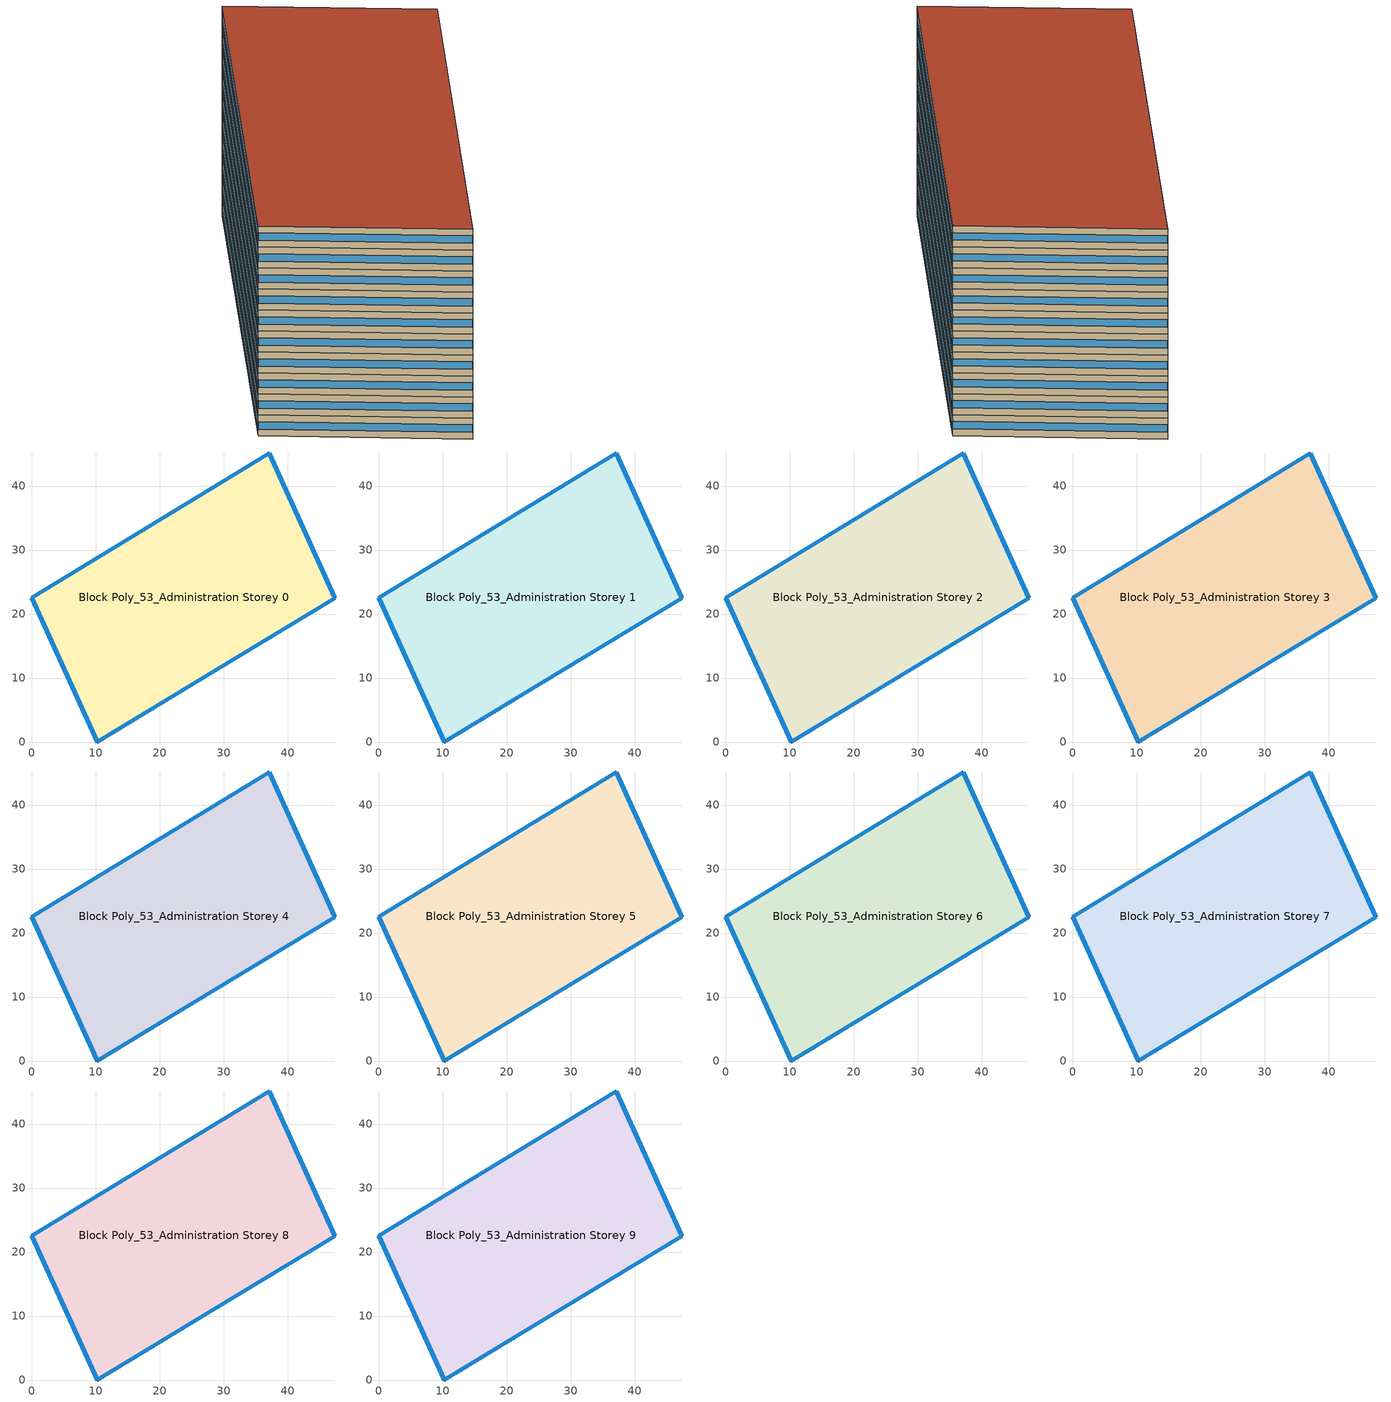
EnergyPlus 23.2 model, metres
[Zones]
Block Poly_53_Administration Storey 0
 floor ground (HSCWZ_Public&Industrial_2015_FloorGround): 37.15,45.17 47.39,22.5 10.25,0 0,22.55 z0
 wall outside (HSCWZ_Public&Industrial_2015_ExtWall): 0,22.55 10.25,0 47.39,22.5 37.15,45.17 0,22.55 z0:3
 window (HSCWZ_Public&Industrial_2015_Win): 0.01,22.54 10.24,0.01 / 10.26,0.01 47.37,22.49 / 47.38,22.52 37.15,45.15 / 37.13,45.15 0.02,22.56 z0.98:2.02
Block Poly_53_Administration Storey 1
 floor to Block Poly_53_Administration Storey 0 (HSCWZ_Public&Industrial_2015_FloorSlab): 37.15,45.17 47.39,22.5 10.25,0 0,22.55 z3
 wall outside (HSCWZ_Public&Industrial_2015_ExtWall): 0,22.55 10.25,0 47.39,22.5 37.15,45.17 0,22.55 z3:6
 window (HSCWZ_Public&Industrial_2015_Win): 0.01,22.54 10.24,0.01 / 10.26,0.01 47.37,22.49 / 47.38,22.52 37.15,45.15 / 37.13,45.15 0.02,22.56 z3.98:5.03
Block Poly_53_Administration Storey 2
 floor to Block Poly_53_Administration Storey 1 (HSCWZ_Public&Industrial_2015_FloorSlab): 37.15,45.17 47.39,22.5 10.25,0 0,22.55 z6
 wall outside (HSCWZ_Public&Industrial_2015_ExtWall): 0,22.55 10.25,0 47.39,22.5 37.15,45.17 0,22.55 z6:9
 window (HSCWZ_Public&Industrial_2015_Win): 0.01,22.54 10.24,0.01 / 10.26,0.01 47.37,22.49 / 47.38,22.52 37.15,45.15 / 37.13,45.15 0.02,22.56 z6.97:8.03
Block Poly_53_Administration Storey 3
 floor to Block Poly_53_Administration Storey 2 (HSCWZ_Public&Industrial_2015_FloorSlab): 37.15,45.17 47.39,22.5 10.25,0 0,22.55 z9
 wall outside (HSCWZ_Public&Industrial_2015_ExtWall): 0,22.55 10.25,0 47.39,22.5 37.15,45.17 0,22.55 z9:12
 window (HSCWZ_Public&Industrial_2015_Win): 0.01,22.54 10.24,0.01 / 10.26,0.01 47.37,22.49 / 47.38,22.52 37.15,45.15 / 37.13,45.15 0.02,22.56 z9.97:11.03
Block Poly_53_Administration Storey 4
 floor to Block Poly_53_Administration Storey 3 (HSCWZ_Public&Industrial_2015_FloorSlab): 37.15,45.17 47.39,22.5 10.25,0 0,22.55 z12
 wall outside (HSCWZ_Public&Industrial_2015_ExtWall): 0,22.55 10.25,0 47.39,22.5 37.15,45.17 0,22.55 z12:15
 window (HSCWZ_Public&Industrial_2015_Win): 0.01,22.54 10.24,0.01 / 10.26,0.01 47.37,22.49 / 47.38,22.52 37.15,45.15 / 37.13,45.15 0.02,22.56 z12.97:14.03
Block Poly_53_Administration Storey 5
 floor to Block Poly_53_Administration Storey 4 (HSCWZ_Public&Industrial_2015_FloorSlab): 37.15,45.17 47.39,22.5 10.25,0 0,22.55 z15
 wall outside (HSCWZ_Public&Industrial_2015_ExtWall): 0,22.55 10.25,0 47.39,22.5 37.15,45.17 0,22.55 z15:18
 window (HSCWZ_Public&Industrial_2015_Win): 0.01,22.54 10.24,0.01 / 10.26,0.01 47.37,22.49 / 47.38,22.52 37.15,45.15 / 37.13,45.15 0.02,22.56 z15.97:17.02
Block Poly_53_Administration Storey 6
 floor to Block Poly_53_Administration Storey 5 (HSCWZ_Public&Industrial_2015_FloorSlab): 37.15,45.17 47.39,22.5 10.25,0 0,22.55 z18
 wall outside (HSCWZ_Public&Industrial_2015_ExtWall): 0,22.55 10.25,0 47.39,22.5 37.15,45.17 0,22.55 z18:21
 window (HSCWZ_Public&Industrial_2015_Win): 0.01,22.54 10.24,0.01 / 10.26,0.01 47.37,22.49 / 47.38,22.52 37.15,45.15 / 37.13,45.15 0.02,22.56 z18.98:20.02
Block Poly_53_Administration Storey 7
 floor to Block Poly_53_Administration Storey 6 (HSCWZ_Public&Industrial_2015_FloorSlab): 37.15,45.17 47.39,22.5 10.25,0 0,22.55 z21
 wall outside (HSCWZ_Public&Industrial_2015_ExtWall): 0,22.55 10.25,0 47.39,22.5 37.15,45.17 0,22.55 z21:24
 window (HSCWZ_Public&Industrial_2015_Win): 0.01,22.54 10.24,0.01 / 10.26,0.01 47.37,22.49 / 47.38,22.52 37.15,45.15 / 37.13,45.15 0.02,22.56 z21.98:23.02
Block Poly_53_Administration Storey 8
 floor to Block Poly_53_Administration Storey 7 (HSCWZ_Public&Industrial_2015_FloorSlab): 37.15,45.17 47.39,22.5 10.25,0 0,22.55 z24
 wall outside (HSCWZ_Public&Industrial_2015_ExtWall): 0,22.55 10.25,0 47.39,22.5 37.15,45.17 0,22.55 z24:27
 window (HSCWZ_Public&Industrial_2015_Win): 0.01,22.54 10.24,0.01 / 10.26,0.01 47.37,22.49 / 47.38,22.52 37.15,45.15 / 37.13,45.15 0.02,22.56 z24.98:26.02
Block Poly_53_Administration Storey 9
 floor to Block Poly_53_Administration Storey 8 (HSCWZ_Public&Industrial_2015_FloorSlab): 37.15,45.17 47.39,22.5 10.25,0 0,22.55 z27
 wall outside (HSCWZ_Public&Industrial_2015_ExtWall): 0,22.55 10.25,0 47.39,22.5 37.15,45.17 0,22.55 z27:30
 window (HSCWZ_Public&Industrial_2015_Win): 0.01,22.54 10.24,0.01 / 10.26,0.01 47.37,22.49 / 47.38,22.52 37.15,45.15 / 37.13,45.15 0.02,22.56 z27.98:29.02
 roof outside (HSCWZ_Public&Industrial_2015_Roof): 47.39,22.5 37.15,45.17 0,22.55 10.25,0 z30
[BUILDING]
shang4hai3shi4_Administration_7_14_2015: North Axis=0; Terrain=City; Loads Convergence Tolerance Value=0.04; Temperature Convergence Tolerance Value=0.4; Solar Distribution=FullExterior; Maximum Number of Warmup Days=25; Minimum Number of Warmup Days=1
[MATERIAL] Thermal Absorptance=0.9; Solar Absorptance=0.7; Visible Absorptance=0.7
Name | Roughness | Thickness | Conductivity | Density | Specific Heat
Concrete | MediumRough | 0.1 | 1.7 | 2240 | 900
Brick | MediumRough | 0.1 | 0.72 | 1920 | 840
Tile | Smooth | 0.02 | 1.3 | 2200 | 900
Gypsum | Smooth | 0.015 | 0.16 | 800 | 1090
AsphaltFelt | Smooth | 0.01 | 0.2 | 960 | 1000
Insulation 0.011 | Rough | 0.011 | 0.04 | 40 | 1500
Insulation 0.021 | Rough | 0.021 | 0.04 | 40 | 1500
Insulation 0.022 | Rough | 0.022 | 0.04 | 40 | 1500
Insulation 0.043 | Rough | 0.043 | 0.04 | 40 | 1500
[WINDOWMATERIAL:SIMPLEGLAZINGSYSTEM]
HSCWZ_Public&Industrial_2015_Win_material: UFactor=2.425; Solar Heat Gain Coefficient=0.3825
[CONSTRUCTION]
HSCWZ_Public&Industrial_2015_FloorSlab: Tile, Concrete, Insulation 0.021, Concrete, Tile
HSCWZ_Public&Industrial_2015_FloorGround: Tile, Concrete, Gypsum, Insulation 0.043
HSCWZ_Public&Industrial_2015_Win: HSCWZ_Public&Industrial_2015_Win_material
HSCWZ_Public&Industrial_2015_Roof: AsphaltFelt, Concrete, Insulation 0.022
HSCWZ_Public&Industrial_2015_ExtWall: Brick, Concrete, Insulation 0.011
[ZONE] Type=1; Multiplier=1; Ceiling Height=autocalculate; Volume=autocalculate; Floor Area=autocalculate; Part of Total Floor Area=Yes
Block Poly_53_Administration Storey 0; Block Poly_53_Administration Storey 1; Block Poly_53_Administration Storey 2; Block Poly_53_Administration Storey 3; Block Poly_53_Administration Storey 4; Block Poly_53_Administration Storey 5; Block Poly_53_Administration Storey 6; Block Poly_53_Administration Storey 7; Block Poly_53_Administration Storey 8; Block Poly_53_Administration Storey 9
[PEOPLE] Number of People Schedule=People_Schedule; Number of People Calculation Method=Area/Person; Floor Area per Person=9; Fraction Radiant=0.3; Sensible Heat Fraction=autocalculate; Activity Level Schedule=CN_GenericActivityLevel; Carbon Dioxide Generation Rate=3.82e-08; Enable ASHRAE 55 Comfort Warnings=No; Mean Radiant Temperature Calculation Type=ZoneAveraged; Clothing Insulation Calculation Method=ClothingInsulationSchedule; Cold Stress Temperature Threshold=15.56; Heat Stress Temperature Threshold=30
Name | Zone or ZoneList or Space or SpaceList
People_Block Poly_53_Administration Storey 0 | Block Poly_53_Administration Storey 0
People_Block Poly_53_Administration Storey 1 | Block Poly_53_Administration Storey 1
People_Block Poly_53_Administration Storey 2 | Block Poly_53_Administration Storey 2
People_Block Poly_53_Administration Storey 3 | Block Poly_53_Administration Storey 3
People_Block Poly_53_Administration Storey 4 | Block Poly_53_Administration Storey 4
People_Block Poly_53_Administration Storey 5 | Block Poly_53_Administration Storey 5
People_Block Poly_53_Administration Storey 6 | Block Poly_53_Administration Storey 6
People_Block Poly_53_Administration Storey 7 | Block Poly_53_Administration Storey 7
People_Block Poly_53_Administration Storey 8 | Block Poly_53_Administration Storey 8
People_Block Poly_53_Administration Storey 9 | Block Poly_53_Administration Storey 9
[LIGHTS] Schedule=Lights_Schedule; Design Level Calculation Method=Watts/Area; Watts per Zone Floor Area=9; Return Air Fraction=0; Fraction Radiant=0; Fraction Visible=0; Fraction Replaceable=1; EndUse Subcategory=General; Return Air Fraction Calculated from Plenum Temperature=No; Return Air Fraction Function of Plenum Temperature Coefficient 1=0; Return Air Fraction Function of Plenum Temperature Coefficient 2=0
Name | Zone or ZoneList or Space or SpaceList
Lights_Block Poly_53_Administration Storey 0 | Block Poly_53_Administration Storey 0
Lights_Block Poly_53_Administration Storey 1 | Block Poly_53_Administration Storey 1
Lights_Block Poly_53_Administration Storey 2 | Block Poly_53_Administration Storey 2
Lights_Block Poly_53_Administration Storey 3 | Block Poly_53_Administration Storey 3
Lights_Block Poly_53_Administration Storey 4 | Block Poly_53_Administration Storey 4
Lights_Block Poly_53_Administration Storey 5 | Block Poly_53_Administration Storey 5
Lights_Block Poly_53_Administration Storey 6 | Block Poly_53_Administration Storey 6
Lights_Block Poly_53_Administration Storey 7 | Block Poly_53_Administration Storey 7
Lights_Block Poly_53_Administration Storey 8 | Block Poly_53_Administration Storey 8
Lights_Block Poly_53_Administration Storey 9 | Block Poly_53_Administration Storey 9
[ELECTRICEQUIPMENT] Schedule=ElectricEquipment_Schedule; Design Level Calculation Method=Watts/Area; Watts per Zone Floor Area=13; Fraction Latent=0; Fraction Radiant=0; Fraction Lost=0; EndUse Subcategory=General
Name | Zone or ZoneList or Space or SpaceList
ElectricEquipment_Block Poly_53_Administration Storey 0 | Block Poly_53_Administration Storey 0
ElectricEquipment_Block Poly_53_Administration Storey 1 | Block Poly_53_Administration Storey 1
ElectricEquipment_Block Poly_53_Administration Storey 2 | Block Poly_53_Administration Storey 2
ElectricEquipment_Block Poly_53_Administration Storey 3 | Block Poly_53_Administration Storey 3
ElectricEquipment_Block Poly_53_Administration Storey 4 | Block Poly_53_Administration Storey 4
ElectricEquipment_Block Poly_53_Administration Storey 5 | Block Poly_53_Administration Storey 5
ElectricEquipment_Block Poly_53_Administration Storey 6 | Block Poly_53_Administration Storey 6
ElectricEquipment_Block Poly_53_Administration Storey 7 | Block Poly_53_Administration Storey 7
ElectricEquipment_Block Poly_53_Administration Storey 8 | Block Poly_53_Administration Storey 8
ElectricEquipment_Block Poly_53_Administration Storey 9 | Block Poly_53_Administration Storey 9
[ZONEINFILTRATION:DESIGNFLOWRATE] Schedule=AirEx_ConditionedTime_Schedule; Design Flow Rate Calculation Method=AirChanges/Hour; Air Changes per Hour=1; Constant Term Coefficient=1; Temperature Term Coefficient=0; Velocity Term Coefficient=0; Velocity Squared Term Coefficient=0
Name | Zone or ZoneList or Space or SpaceList
Infil 1 | Block Poly_53_Administration Storey 0
Infil 2 | Block Poly_53_Administration Storey 1
Infil 3 | Block Poly_53_Administration Storey 2
Infil 4 | Block Poly_53_Administration Storey 3
Infil 5 | Block Poly_53_Administration Storey 4
Infil 6 | Block Poly_53_Administration Storey 5
Infil 7 | Block Poly_53_Administration Storey 6
Infil 8 | Block Poly_53_Administration Storey 7
Infil 9 | Block Poly_53_Administration Storey 8
Infil 10 | Block Poly_53_Administration Storey 9
[HVACTEMPLATE:THERMOSTAT]
HVACTemp: Heating Setpoint Schedule=Heating_SP_Schedule; Cooling Setpoint Schedule=Cooling_SP_Schedule
[HVACTEMPLATE:ZONE:IDEALLOADSAIRSYSTEM] Template Thermostat=HVACTemp; System Availability Schedule=HVAC_ConditionedTime_Schedule; Maximum Heating Supply Air Temperature=50; Minimum Cooling Supply Air Temperature=13; Maximum Heating Supply Air Humidity Ratio=0.0156; Minimum Cooling Supply Air Humidity Ratio=0.0077; Heating Limit=NoLimit; Cooling Limit=NoLimit; Heating Availability Schedule=Heating_Period_Schedule; Cooling Availability Schedule=Cooling_Period_Schedule; Dehumidification Control Type=ConstantSensibleHeatRatio; Cooling Sensible Heat Ratio=0.7; Dehumidification Setpoint=60; Humidification Control Type=None; Humidification Setpoint=30; Outdoor Air Method=None; Outdoor Air Flow Rate per Person=0.00944; Outdoor Air Flow Rate per Zone Floor Area=0; Outdoor Air Flow Rate per Zone=0; Demand Controlled Ventilation Type=None; Outdoor Air Economizer Type=NoEconomizer; Heat Recovery Type=None; Sensible Heat Recovery Effectiveness=0.7; Latent Heat Recovery Effectiveness=0.65
Block Poly_53_Administration Storey 0; Block Poly_53_Administration Storey 1; Block Poly_53_Administration Storey 2; Block Poly_53_Administration Storey 3; Block Poly_53_Administration Storey 4; Block Poly_53_Administration Storey 5; Block Poly_53_Administration Storey 6; Block Poly_53_Administration Storey 7; Block Poly_53_Administration Storey 8; Block Poly_53_Administration Storey 9
[SCHEDULE:COMPACT]
People_Schedule; Lights_Schedule: Through: 12/31, For: Weekdays, Until: 07:00, 0, Until: 08:00, 0.1, Until: 09:00, 0.5, Until: 12:00, 0.95, Until: 14:00, 0.8, Until: 18:00, 0.95, Until: 20:00, 0.3, Until: 24:00, 0, For: AllOtherDays, Until: 24:00, 0
ElectricEquipment_Schedule: Through: 12/31, For: Weekdays, Until: 07:00, 0, Until: 08:00, 0.1, Until: 09:00, 0.5, Until: 12:00, 0.95, Until: 14:00, 0.5, Until: 18:00, 0.95, Until: 20:00, 0.3, Until: 24:00, 0, For: AllOtherDays, Until: 24:00, 0
Heating_SP_Schedule: Through: 12/31, For: Weekdays, Until: 06:00, 5, Until: 07:00, 20, Until: 18:00, 20, Until: 19:00, 20, Until: 20:00, 20, Until: 21:00, 20, Until: 24:00, 5, For: AllOtherDays, Until: 24:00, 5
Cooling_SP_Schedule: Through: 12/31, For: Weekdays, Until: 08:00, 37, Until: 09:00, 28, Until: 17:00, 28, Until: 24:00, 37, For: AllOtherDays, Until: 24:00, 37
Heating_Period_Schedule: Through: 04/15, For: AllDays, Until: 24:00, 1, Through: 11/01, For: AllDays, Until: 24:00, 0, Through: 12/31, For: AllDays, Until: 24:00, 1
Cooling_Period_Schedule: Through: 04/15, For: AllDays, Until: 24:00, 0, Through: 10/31, For: AllDays, Until: 24:00, 1, Through: 12/31, For: AllDays, Until: 24:00, 0
HVAC_ConditionedTime_Schedule: Through: 12/31, For: Weekdays, Until: 08:00, 0, Until: 18:00, 1, Until: 24:00, 0, For: AllOtherDays, Until: 24:00, 0
AirEx_ConditionedTime_Schedule: Through: 12/31, For: Weekdays, Until: 07:00, 0, Until: 20:00, 2, Until: 24:00, 0, For: AllOtherDays, Until: 24:00, 0
CN_GenericActivityLevel: Through: 12/31, For: Weekdays, Until: 08:00, 80, Until: 18:00, 120, Until: 24:00, 80, For: AllOtherDays, Until: 24:00, 80
